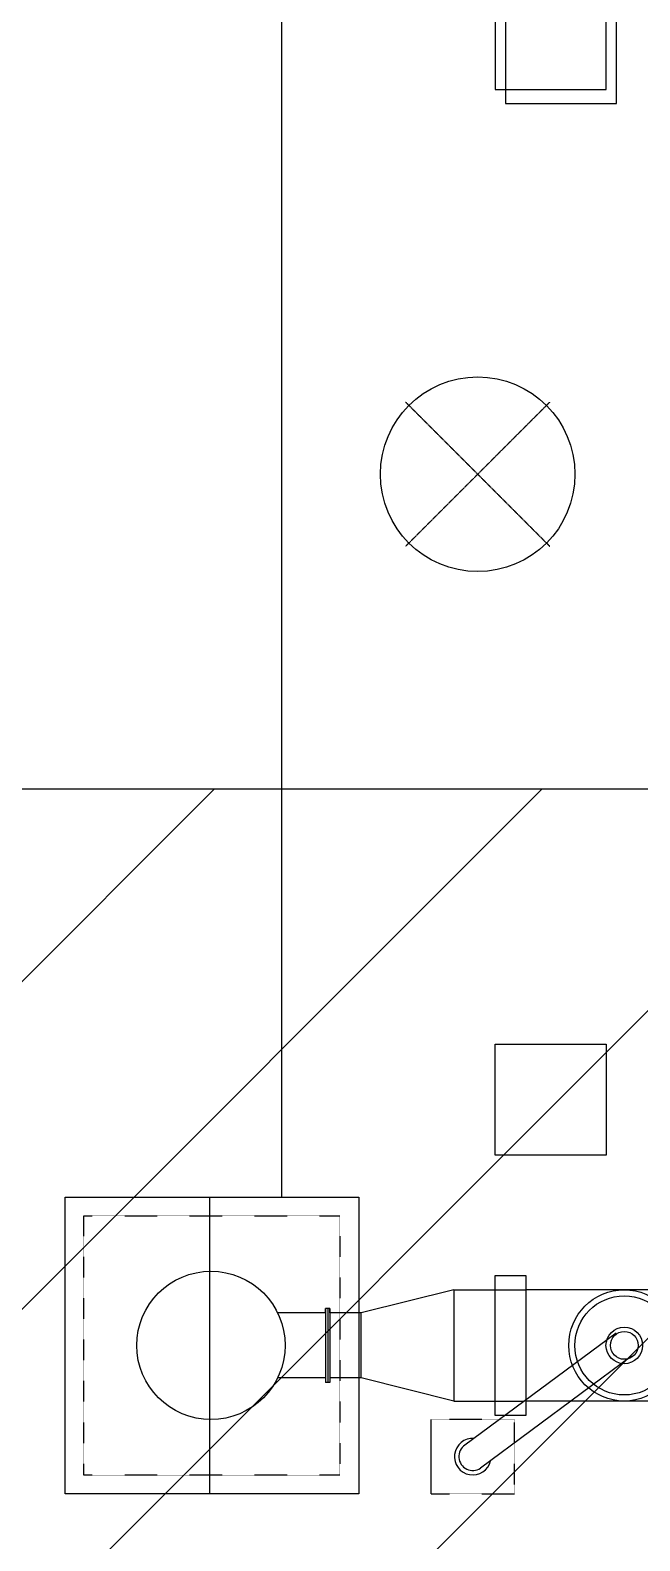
# Model space of a CAD drawing. Header units: inches. Extents: x 72602 to 350810, y -122122 to 43597.
# Drawn here: x 299086 to 302376, y 13118 to 21267 of the extents above; entities that cross this region are included whole.
import ezdxf

# ---------------------------------------------------------------- set-up
doc = ezdxf.new("R2010")
doc.units = ezdxf.units.IN
doc.header["$MEASUREMENT"] = 0
doc.linetypes.add('CENTER', pattern=[2, 1.25, -0.25, 0.25, -0.25])
doc.linetypes.add('HIDDEN', pattern=[0.375, 0.25, -0.125])
doc.layers.add('M-HVAC-EQPM-NEW', color=5, linetype='Continuous')
doc.layers.add('M-X-BKGD', color=8, linetype='Continuous')

msp = doc.modelspace()

# ---------------------------------------------------------------- hatches: boundary and pattern name
at = {"layer": 'M-HVAC-EQPM-NEW'}
h = msp.add_hatch(dxfattribs=at)
h.set_pattern_fill('ANSI31', color=1, scale=10000)
h.set_pattern_definition([(45, (143403.7, -63489.4), (-883.8835, 883.8835), [])])
h.paths.add_polyline_path([(293411, 17174.6), (308563.5, 17174.6), (308563.5, 7044.1), (293411, 7044.1)])

# ---------------------------------------------------------------- linework, layer by layer
at = {"layer": 'M-HVAC-EQPM-NEW', "color": 1}
msp.add_lwpolyline([(293411, 17174.6), (308563.5, 17174.6), (308563.5, 7044.1), (293411, 7044.1)], close=True, dxfattribs=at)
at = {"layer": 'M-X-BKGD'}
for p, q in [((300444.3, 14971.7), (300444.3, 24996.2)), ((300444.3, 14971.7), (300444.3, 24996.2)), ((301371.9, 14471.6), (300871.9, 14346.6)), ((301371.9, 14471.6), (300871.9, 14346.6)), ((301371.9, 14471.6), (301371.9, 13871.6)), ((301371.9, 14471.6), (301371.9, 13871.6)), ((301371.9, 14471.6), (301761.5, 14471.6)), ((302817.4, 14471.6), (301761.5, 14471.6)), ((302817.4, 14471.6), (301761.5, 14471.6)), ((301761.5, 14471.6), (301761.5, 13871.6)), ((300679.4, 14346.6), (300421.6, 14346.6)), ((300679.4, 14346.6), (300421.6, 14346.6)), ((300679.4, 14371.6), (300679.4, 13971.6)), ((300679.4, 14346.6), (300679.4, 14371.6)), ((300704.4, 14371.6), (300679.4, 14371.6)), ((300679.4, 14371.6), (300679.4, 13971.6)), ((300679.4, 14346.6), (300679.4, 14371.6)), ((300704.4, 14371.6), (300679.4, 14371.6)), ((300691.9, 14371.6), (300691.9, 13971.6)), ((300691.9, 14371.6), (300691.9, 13971.6)), ((300704.4, 14371.6), (300704.4, 13971.6)), ((300704.4, 14346.6), (300704.4, 14371.6)), ((300704.4, 14371.6), (300704.4, 13971.6)), ((300704.4, 14346.6), (300704.4, 14371.6)), ((300871.9, 14346.6), (300704.4, 14346.6)), ((300871.9, 14346.6), (300704.4, 14346.6)), ((300871.9, 13996.6), (300871.9, 14346.6)), ((300871.9, 13996.6), (300871.9, 14346.6)), ((302248.1, 14237.5), (301432.8, 13633.6)), ((302248.1, 14237.5), (301432.8, 13633.6)), ((302332.3, 14113.3), (301517, 13509.5)), ((302332.3, 14113.3), (301517, 13509.5)), ((300679.4, 13996.6), (300421.6, 13996.6)), ((300679.4, 13996.6), (300421.6, 13996.6)), ((300679.4, 13996.6), (300679.4, 13971.6)), ((300679.4, 13996.6), (300679.4, 13971.6)), ((300704.4, 13971.6), (300679.4, 13971.6)), ((300704.4, 13971.6), (300679.4, 13971.6)), ((300871.9, 13996.6), (300704.4, 13996.6)), ((300704.4, 13996.6), (300704.4, 13971.6)), ((300871.9, 13996.6), (300704.4, 13996.6)), ((300704.4, 13996.6), (300704.4, 13971.6)), ((301371.9, 13871.6), (300871.9, 13996.6)), ((301371.9, 13871.6), (300871.9, 13996.6)), ((301371.9, 13871.6), (301754.1, 13871.6)), ((302817.4, 13871.6), (301761.5, 13871.6)), ((302817.4, 13871.6), (301761.5, 13871.6)), ((301249.9, 13371.6), (301249.9, 13771.6))]:
    msp.add_line(p, q, dxfattribs=at)
at = {"layer": 'M-X-BKGD', "ltscale": 0.2}
for p, q in [((301651.5, 21471.6), (301651.5, 20871.6)), ((301651.5, 21471.6), (301651.5, 20871.6)), ((302251.5, 20871.6), (302251.5, 21471.6)), ((302251.5, 20871.6), (302251.5, 21471.6)), ((301651.5, 20871.6), (302251.5, 20871.6)), ((301651.5, 20871.6), (302251.5, 20871.6))]:
    msp.add_line(p, q, dxfattribs=at)
at = {"layer": 'M-X-BKGD', "linetype": 'CENTER', "ltscale": 0.55}
for p, q in [((301112.6, 19260.5), (301890.5, 18482.7)), ((301890.5, 19260.5), (301112.6, 18482.7)), ((301112.6, 19260.5), (301890.5, 18482.7)), ((301890.5, 19260.5), (301112.6, 18482.7))]:
    msp.add_line(p, q, dxfattribs=at)
at = {"layer": 'M-X-BKGD', "ltscale": 0.4}
for p, q in [((299275.2, 14971.6), (300860.2, 14971.6)), ((299275.2, 13371.6), (299275.2, 14971.6)), ((299275.2, 14971.6), (300860.2, 14971.6)), ((299275.2, 13371.6), (299275.2, 14971.6)), ((300860.2, 14971.6), (300860.2, 13371.6)), ((300860.2, 14971.6), (300860.2, 13371.6)), ((300860.2, 13371.6), (299275.2, 13371.6)), ((300860.2, 13371.6), (299275.2, 13371.6))]:
    msp.add_line(p, q, dxfattribs=at)
at = {"layer": 'M-X-BKGD', "ltscale": 0.003}
msp.add_line((300054.7, 14971.6), (300054.7, 13371.6), dxfattribs=at)
msp.add_line((300054.7, 14971.6), (300054.7, 13371.6), dxfattribs=at)
at = {"layer": 'M-X-BKGD', "linetype": 'HIDDEN', "ltscale": 0.4}
for p, q in [((299375.2, 14871.6), (300757.9, 14871.6)), ((299375.2, 13471.6), (299375.2, 14871.6)), ((299375.2, 14871.6), (300757.9, 14871.6)), ((299375.2, 13471.6), (299375.2, 14871.6)), ((300757.9, 14871.6), (300757.9, 13471.6)), ((300757.9, 14871.6), (300757.9, 13471.6)), ((301699.9, 13771.6), (301249.9, 13771.6)), ((301699.9, 13771.6), (301249.9, 13771.6)), ((301699.9, 13371.6), (301699.9, 13771.6)), ((301699.9, 13371.6), (301699.9, 13771.6)), ((300757.9, 13471.6), (299375.2, 13471.6)), ((300757.9, 13471.6), (299375.2, 13471.6)), ((301249.9, 13371.6), (301699.9, 13371.6)), ((301249.9, 13371.6), (301699.9, 13371.6))]:
    msp.add_line(p, q, dxfattribs=at)
at = {"layer": 'M-X-BKGD', "ltscale": 0.2}
for points in [[(301595.7, 20947.3), (302195.7, 20947.3), (302195.7, 21547.3), (301595.7, 21547.3)], [(301595.7, 20947.3), (302195.7, 20947.3), (302195.7, 21547.3), (301595.7, 21547.3)], [(301595.7, 15797.3), (302195.7, 15797.3), (302195.7, 15197.3), (301595.7, 15197.3)], [(301595.7, 15797.3), (302195.7, 15797.3), (302195.7, 15197.3), (301595.7, 15197.3)]]:
    msp.add_lwpolyline(points, close=True, dxfattribs=at)
at = {"layer": 'M-X-BKGD'}
msp.add_lwpolyline([(301595.6, 14549), (301761.5, 14549), (301761.5, 13794.2), (301595.6, 13794.2)], close=True, dxfattribs=at)
for centre, radius in [((301501.5, 18871.6), 525), ((301501.5, 18871.6), 525), ((300061.9, 14171.6), 400), ((300061.9, 14171.6), 400), ((302292.8, 14171.6), 300), ((302292.8, 14171.6), 300), ((302292.8, 14171.6), 267.3), ((302292.8, 14171.6), 267.3), ((302292.8, 14171.6), 98.8), ((302292.8, 14171.6), 98.8), ((302292.8, 14171.6), 75), ((302292.8, 14171.6), 75)]:
    msp.add_circle(centre, radius, dxfattribs=at)
for radius, start, end in [(98.8, 85.84215, 347.20382), (98.8, 85.84215, 347.20382), (75, 124.1589, 304.1589), (75, 124.1589, 304.1589)]:
    msp.add_arc((301474.9, 13571.6), radius, start, end, dxfattribs=at)

doc.saveas('drawing.dxf')
